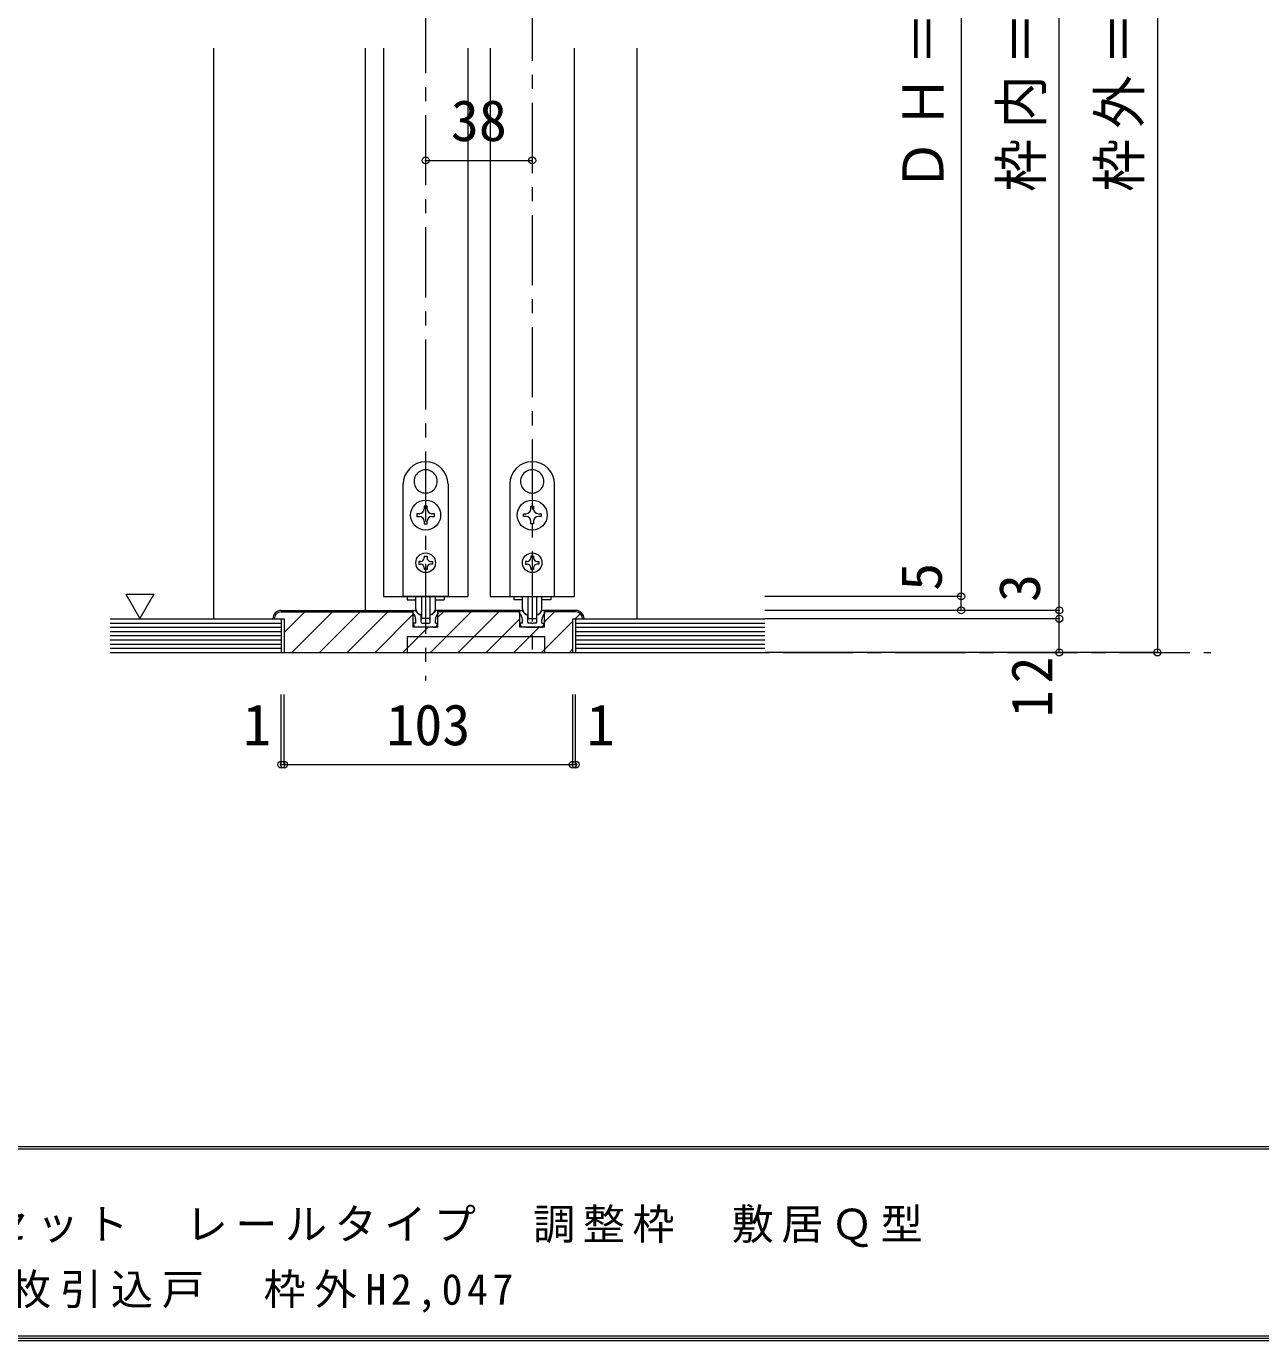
# Model space of a CAD drawing. Units: millimetres at full size, sheet at 1:5. Extents: x -957 to 993, y -689 to 708.
# Drawn here: x -542.2 to -102, y -689.1 to -220.3 of the extents above; entities that cross this region are included whole.
import ezdxf
from ezdxf.enums import TextEntityAlignment as Align

# ---------------------------------------------------------------- set-up
doc = ezdxf.new("R2010")
doc.units = ezdxf.units.MM
doc.header["$LTSCALE"] = 5
doc.header["$PDMODE"] = 32
doc.header["$PDSIZE"] = 2.5
doc.linetypes.add('CHAIN1', pattern=[8, 5, -1, 1, -1])
doc.layers.add('0-B_寸法', color=7, linetype='Continuous', lineweight=9)
doc.layers.add('F-1_枠', color=6, linetype='Continuous', lineweight=9)
doc.styles.add('ＭＳ ゴシック', font='')
doc.styles.get('ＭＳ ゴシック').set_extended_font_data('MS Gothic')

msp = doc.modelspace()

# ---------------------------------------------------------------- linework, layer by layer
at = {"layer": '0-B_寸法', "linetype": 'CHAIN1'}
for p, q in [((-399.791, 68.058), (-399.791, -453.593)), ((-361.791, -7.593), (-361.791, -443.594)), ((-512.291, -443.593), (-119.791, -443.593))]:
    msp.add_line(p, q, dxfattribs=at)
at = {"layer": '0-B_寸法'}
for p, q in [((-173.791, -428.593), (-173.791, 6.407)), ((-138.791, 6.407), (-138.791, -443.593)), ((-475.291, -431.594), (-475.291, -228.094)), ((-421.291, -428.593), (-421.291, -228.094)), ((-414.791, -228.094), (-414.791, -423.593)), ((-384.791, -228.094), (-384.791, -423.593)), ((-376.791, -228.094), (-376.791, -423.593)), ((-346.791, -228.094), (-346.791, -423.593)), ((-324.291, -431.594), (-324.291, -228.094)), ((-399.89, -378.445), (-399.791, -378.543)), ((-399.692, -378.445), (-399.791, -378.543)), ((-361.89, -378.445), (-361.791, -378.543)), ((-361.692, -378.445), (-361.791, -378.543)), ((-407.791, -423.593), (-407.791, -383.593)), ((-391.791, -383.593), (-391.791, -423.593)), ((-369.791, -383.593), (-369.791, -423.593)), ((-353.791, -423.593), (-353.791, -383.593)), ((-403.434, -384.582), (-403.299, -384.618)), ((-403.335, -384.753), (-403.299, -384.618)), ((-396.149, -384.582), (-396.284, -384.618)), ((-396.248, -384.753), (-396.284, -384.618)), ((-365.434, -384.582), (-365.299, -384.618)), ((-365.335, -384.753), (-365.299, -384.618)), ((-358.149, -384.582), (-358.284, -384.618)), ((-358.248, -384.753), (-358.284, -384.618)), ((-400.291, -391.443), (-400.291, -392.393)), ((-399.291, -391.443), (-400.291, -391.443)), ((-399.291, -392.393), (-399.291, -391.443)), ((-362.291, -392.393), (-362.291, -391.443)), ((-362.291, -391.443), (-361.291, -391.443)), ((-361.291, -391.443), (-361.291, -392.393)), ((-401.991, -394.093), (-402.941, -394.093)), ((-402.941, -394.093), (-402.941, -395.093)), ((-402.941, -395.093), (-401.991, -395.093)), ((-399.291, -397.743), (-399.291, -396.793)), ((-396.641, -394.093), (-397.591, -394.093)), ((-397.591, -395.093), (-396.641, -395.093)), ((-396.641, -395.093), (-396.641, -394.093)), ((-364.941, -394.093), (-363.991, -394.093)), ((-364.941, -395.093), (-364.941, -394.093)), ((-363.991, -395.093), (-364.941, -395.093)), ((-362.291, -397.743), (-362.291, -396.793)), ((-359.591, -394.093), (-358.641, -394.093)), ((-358.641, -395.093), (-359.591, -395.093)), ((-358.641, -394.093), (-358.641, -395.093)), ((-401.591, -411.093), (-402.191, -411.093)), ((-402.191, -411.093), (-402.191, -412.093)), ((-402.191, -412.093), (-401.591, -412.093)), ((-400.291, -409.193), (-399.291, -409.193)), ((-400.291, -409.193), (-400.291, -409.793)), ((-399.291, -409.193), (-399.291, -409.793)), ((-397.991, -411.093), (-397.391, -411.093)), ((-363.591, -411.093), (-364.191, -411.093)), ((-362.291, -409.193), (-362.291, -409.793)), ((-361.291, -409.193), (-362.291, -409.193)), ((-361.291, -409.193), (-361.291, -409.793)), ((-359.991, -411.093), (-359.391, -411.093)), ((-359.391, -412.093), (-359.991, -412.093)), ((-359.391, -411.093), (-359.391, -412.093)), ((-400.291, -413.393), (-400.291, -413.993)), ((-399.291, -413.993), (-400.291, -413.993)), ((-399.291, -413.393), (-399.291, -413.993)), ((-362.291, -413.393), (-362.291, -413.993)), ((-362.291, -413.993), (-361.291, -413.993)), ((-361.291, -413.393), (-361.291, -413.993)), ((-506.727, -422.78), (-496.727, -422.78)), ((-506.727, -422.78), (-501.727, -431.44)), ((-496.727, -422.78), (-501.727, -431.44)), ((-414.791, -423.593), (-384.791, -423.593)), ((-391.791, -423.593), (-407.791, -423.593)), ((-406.391, -423.593), (-406.391, -424.793)), ((-406.391, -424.793), (-403.259, -424.793)), ((-403.291, -428.015), (-403.291, -423.593)), ((-401.291, -423.593), (-401.291, -431.215)), ((-398.291, -423.593), (-398.291, -431.215)), ((-396.324, -424.793), (-393.191, -424.793)), ((-396.291, -428.015), (-396.291, -423.593)), ((-393.191, -423.593), (-393.191, -424.793)), ((-376.791, -423.593), (-346.791, -423.593)), ((-369.791, -423.593), (-353.791, -423.593)), ((-368.391, -423.593), (-368.391, -424.793)), ((-365.259, -424.793), (-368.391, -424.793)), ((-365.291, -428.015), (-365.291, -423.593)), ((-363.291, -423.593), (-363.291, -431.215)), ((-360.291, -423.593), (-360.291, -431.215)), ((-355.191, -424.793), (-358.324, -424.793)), ((-358.291, -428.015), (-358.291, -423.593)), ((-355.191, -423.593), (-355.191, -424.793)), ((-208.791, -428.594), (-208.791, -423.594)), ((-451.291, -428.593), (-404.191, -428.593)), ((-451.291, -429.093), (-404.191, -429.093)), ((-450.291, -436.45), (-442.934, -429.093)), ((-447.535, -443.593), (-433.035, -429.093)), ((-437.635, -443.593), (-423.135, -429.093)), ((-427.736, -443.593), (-413.236, -429.093)), ((-417.836, -443.593), (-404.191, -429.948)), ((-404.291, -428.593), (-403.748, -428.593)), ((-404.291, -429.593), (-404.291, -428.593)), ((-404.191, -434.593), (-404.191, -428.593)), ((-402.129, -430.006), (-403.395, -428.74)), ((-401.917, -430.093), (-401.591, -430.093)), ((-401.391, -432.793), (-401.391, -430.293)), ((-398.191, -432.793), (-398.191, -430.293)), ((-398.037, -443.593), (-383.537, -429.093)), ((-397.666, -430.093), (-397.991, -430.093)), ((-397.453, -430.006), (-396.188, -428.74)), ((-395.391, -434.593), (-395.391, -428.593)), ((-366.191, -428.593), (-395.391, -428.593)), ((-366.191, -429.093), (-395.391, -429.093)), ((-395.391, -431.048), (-393.437, -429.093)), ((-388.138, -443.593), (-373.638, -429.093)), ((-366.191, -434.593), (-366.191, -428.593)), ((-364.129, -430.006), (-365.395, -428.74)), ((-363.917, -430.093), (-363.591, -430.093)), ((-363.391, -432.793), (-363.391, -430.293)), ((-360.191, -432.793), (-360.191, -430.293)), ((-359.666, -430.093), (-359.991, -430.093)), ((-359.453, -430.006), (-358.188, -428.74)), ((-357.291, -428.593), (-357.834, -428.593)), ((-357.391, -434.593), (-357.391, -428.593)), ((-346.291, -428.593), (-357.391, -428.593)), ((-357.391, -432.646), (-353.839, -429.093)), ((-346.291, -429.093), (-357.391, -429.093)), ((-357.291, -429.593), (-357.291, -428.593)), ((-346.439, -431.593), (-344.599, -429.753)), ((-173.791, -428.593), (-278.791, -428.593)), ((-208.791, -428.594), (-278.791, -428.594)), ((-173.791, -431.593), (-173.791, -428.593)), ((-512.291, -431.594), (-451.291, -431.594)), ((-512.291, -433.094), (-451.291, -433.094)), ((-512.291, -434.594), (-451.291, -434.594)), ((-451.291, -431.594), (-451.291, -443.593)), ((-407.937, -443.593), (-398.937, -434.593)), ((-395.391, -434.593), (-404.191, -434.593)), ((-403.591, -434.593), (-404.077, -433.367)), ((-403.291, -433.093), (-403.891, -433.093)), ((-402.491, -434.593), (-403.591, -434.593)), ((-403.291, -433.093), (-403.291, -431.829)), ((-402.491, -434.593), (-402.291, -434.393)), ((-402.291, -434.393), (-402.091, -434.593)), ((-397.491, -434.593), (-402.091, -434.593)), ((-398.591, -431.515), (-400.991, -431.515)), ((-399.791, -433.393), (-399.491, -433.093)), ((-399.491, -433.093), (-398.491, -433.093)), ((-397.291, -434.393), (-397.491, -434.593)), ((-397.091, -434.593), (-397.291, -434.393)), ((-397.091, -434.593), (-395.991, -434.593)), ((-396.291, -433.093), (-396.291, -431.829)), ((-396.291, -433.093), (-395.691, -433.093)), ((-395.991, -434.593), (-395.505, -433.367)), ((-378.238, -443.593), (-366.191, -431.546)), ((-368.339, -443.593), (-359.339, -434.593)), ((-357.391, -434.593), (-366.191, -434.593)), ((-365.591, -434.593), (-366.077, -433.367)), ((-365.291, -433.093), (-365.891, -433.093)), ((-364.491, -434.593), (-365.591, -434.593)), ((-365.291, -433.093), (-365.291, -431.829)), ((-364.491, -434.593), (-364.291, -434.393)), ((-364.291, -434.393), (-364.091, -434.593)), ((-364.091, -434.593), (-359.491, -434.593)), ((-362.091, -433.093), (-363.091, -433.093)), ((-362.991, -431.515), (-360.591, -431.515)), ((-361.791, -433.393), (-362.091, -433.093)), ((-359.291, -434.393), (-359.491, -434.593)), ((-359.091, -434.593), (-359.291, -434.393)), ((-359.091, -434.593), (-357.991, -434.593)), ((-358.439, -443.593), (-347.291, -432.445)), ((-358.291, -433.093), (-358.291, -431.829)), ((-358.291, -433.093), (-357.691, -433.093)), ((-357.991, -434.593), (-357.505, -433.367)), ((-347.291, -431.593), (-343.291, -431.593)), ((-347.291, -443.593), (-347.291, -431.593)), ((-346.291, -431.594), (-278.791, -431.594)), ((-346.291, -431.594), (-346.291, -443.593)), ((-346.291, -433.094), (-278.791, -433.094)), ((-346.291, -434.594), (-278.791, -434.594)), ((-173.791, -431.593), (-278.791, -431.593)), ((-173.791, -443.593), (-173.791, -431.593)), ((-512.291, -436.094), (-451.291, -436.094)), ((-512.291, -437.594), (-451.291, -437.594)), ((-512.291, -439.094), (-451.291, -439.094)), ((-512.291, -440.594), (-451.291, -440.594)), ((-357.291, -443.593), (-357.291, -437.893)), ((-346.291, -436.094), (-278.791, -436.094)), ((-346.291, -437.594), (-278.791, -437.594)), ((-346.291, -439.094), (-278.791, -439.094)), ((-346.291, -440.594), (-278.791, -440.594)), ((-512.291, -442.094), (-451.291, -442.094)), ((-512.291, -443.594), (-278.791, -443.594)), ((-450.291, -443.593), (-347.291, -443.593)), ((-348.54, -443.593), (-347.291, -442.345)), ((-346.291, -442.094), (-278.791, -442.094)), ((-138.791, -443.593), (-278.791, -443.593))]:
    msp.add_line(p, q, dxfattribs=at)
at = {"layer": '0-B_寸法', "color": 4}
for p, q in [((-399.791, -268.094), (-361.791, -268.094)), ((-451.291, -483.593), (-451.291, -458.593)), ((-450.291, -483.593), (-450.291, -458.593)), ((-347.291, -483.593), (-347.291, -458.593)), ((-346.291, -483.593), (-346.291, -458.593)), ((-451.291, -483.593), (-450.291, -483.593)), ((-450.291, -483.593), (-347.291, -483.593)), ((-347.291, -483.593), (-346.291, -483.593))]:
    msp.add_line(p, q, dxfattribs=at)
at = {"layer": '0-B_寸法'}
for points in [[(-208.791, -23.593), (-208.791, -423.594), (-278.791, -423.594)], [(-400.291, -396.793), (-400.291, -397.743), (-399.291, -397.743)], [(-361.291, -396.793), (-361.291, -397.743), (-362.291, -397.743)], [(-397.391, -411.093), (-397.391, -412.093), (-397.991, -412.093)], [(-364.191, -411.093), (-364.191, -412.093), (-363.591, -412.093)], [(-395.291, -429.593), (-395.291, -428.593), (-395.834, -428.593)], [(-366.291, -429.593), (-366.291, -428.593), (-365.748, -428.593)], [(-454.291, -431.593), (-450.291, -431.593), (-450.291, -443.593)], [(-401.091, -433.093), (-400.091, -433.093), (-399.791, -433.393)], [(-360.491, -433.093), (-361.491, -433.093), (-361.791, -433.393)], [(-406.291, -443.593), (-406.291, -437.893), (-357.291, -437.893)]]:
    msp.add_lwpolyline(points, dxfattribs=at)
for centre, radius in [((-399.791, -394.593), 5.35), ((-361.791, -394.593), 5.35), ((-399.791, -411.593), 3.5), ((-361.791, -411.593), 3.5)]:
    msp.add_circle(centre, radius, dxfattribs=at)
for centre, radius, start, end in [((-399.791, -383.593), 8, 0, 180), ((-399.791, -382.593), 4.15, 91.3645, 208.6355), ((-399.791, -382.593), 4.15, 331.3645, 88.6355), ((-361.791, -383.593), 8, 0, 180), ((-361.791, -382.593), 4.15, 91.3645, 208.6355), ((-361.791, -382.593), 4.15, 331.3645, 88.6355), ((-399.791, -382.593), 4.15, 211.3645, 328.6355), ((-361.791, -382.593), 4.15, 211.3645, 328.6355), ((-401.991, -392.393), 1.7, 270, 0), ((-397.591, -392.393), 1.7, 180, 270), ((-363.991, -392.393), 1.7, 270, 0), ((-359.591, -392.393), 1.7, 180, 270), ((-401.991, -396.793), 1.7, 0, 90), ((-397.591, -396.793), 1.7, 90, 180), ((-363.991, -396.793), 1.7, 0, 90), ((-359.591, -396.793), 1.7, 90, 180), ((-401.591, -409.793), 1.3, 270, 0), ((-401.591, -413.393), 1.3, 0, 90), ((-397.991, -409.793), 1.3, 180, 270), ((-397.991, -413.393), 1.3, 90, 180), ((-363.591, -409.793), 1.3, 270, 0), ((-363.591, -413.393), 1.3, 0, 90), ((-359.991, -409.793), 1.3, 180, 270), ((-359.991, -413.393), 1.3, 90, 180), ((-451.291, -431.593), 3, 90, 180), ((-451.291, -431.593), 2.5, 90, 180), ((-406.291, -431.829), 3, 0, 48.19), ((-403.748, -429.093), 0.5, 45, 90), ((-401.291, -428.015), 2, 180, 264.78409), ((-401.917, -429.793), 0.3, 225, 270), ((-401.591, -430.293), 0.2, 0, 90), ((-401.491, -430.206), 0.2, 0, 84.78409), ((-400.991, -431.215), 0.3, 180, 270), ((-398.591, -431.215), 0.3, 270, 0), ((-398.091, -430.206), 0.2, 95.21591, 180), ((-397.991, -430.293), 0.2, 90, 180), ((-398.291, -428.015), 2, 275.21591, 0), ((-397.666, -429.793), 0.3, 270, 315), ((-393.291, -431.829), 3, 131.81, 180), ((-395.834, -429.093), 0.5, 90, 135), ((-368.291, -431.829), 3, 0, 48.19), ((-365.748, -429.093), 0.5, 45, 90), ((-363.291, -428.015), 2, 180, 264.78409), ((-363.917, -429.793), 0.3, 225, 270), ((-363.591, -430.293), 0.2, 360, 90), ((-363.491, -430.206), 0.2, 0, 84.78409), ((-362.991, -431.215), 0.3, 180, 270), ((-360.591, -431.215), 0.3, 270, 0), ((-360.091, -430.206), 0.2, 95.21591, 180), ((-359.991, -430.293), 0.2, 90, 180), ((-360.291, -428.015), 2, 275.21591, 0), ((-359.666, -429.793), 0.3, 270, 315), ((-355.291, -431.829), 3, 131.81, 180), ((-357.834, -429.093), 0.5, 90, 135), ((-346.291, -431.593), 3, 0, 90), ((-346.291, -431.593), 2.5, 0, 90), ((-403.891, -433.293), 0.2, 90, 201.616), ((-401.091, -432.793), 0.3, 180, 270), ((-398.491, -432.793), 0.3, 270, 0), ((-395.691, -433.293), 0.2, 338.384, 90), ((-365.891, -433.293), 0.2, 90, 201.616), ((-363.091, -432.793), 0.3, 180, 270), ((-360.491, -432.793), 0.3, 270, 360), ((-357.691, -433.293), 0.2, 338.384, 90)]:
    msp.add_arc(centre, radius, start, end, dxfattribs=at)
for p in [(-399.791, -268.094), (-361.791, -268.094), (-208.791, -423.594), (-208.791, -428.594), (-173.791, -428.593), (-173.791, -431.593), (-173.791, -443.593), (-138.791, -443.593), (-451.291, -483.593), (-450.291, -483.593), (-347.291, -483.593), (-346.291, -483.593)]:
    msp.add_point(p, dxfattribs=at)
at = {"layer": 'F-1_枠'}
for p, q in [((992.782, -619.898), (-957.218, -619.898)), ((992.782, -620.731), (-957.218, -620.731)), ((992.782, -687.398), (-957.218, -687.398)), ((992.782, -688.231), (-957.218, -688.231)), ((992.782, -689.065), (-957.218, -689.065))]:
    msp.add_line(p, q, dxfattribs=at)

# ---------------------------------------------------------------- texts
at = {"layer": '0-B_寸法', "style": 'ＭＳ ゴシック'}
for s, p in [('38', (-390.791, -265.594)), ('1', (-464.892, -481.093)), ('103', (-413.791, -481.093)), ('1', (-342.354, -481.093))]:
    msp.add_text(s, height=14.66, dxfattribs=at).set_placement(p, align=Align.BOTTOM_LEFT)
for s, p in [('5', (-211.291, -421.594)), ('3', (-176.291, -425.593))]:
    msp.add_text(s, height=14.66, rotation=90, dxfattribs=at).set_placement(p, align=Align.BOTTOM_LEFT)
at = {"layer": '0-B_寸法', "char_height": 14.66, "attachment_point": 7, "rotation": 90, "style": 'ＭＳ ゴシック'}
for s, insert in [('\\T1.19;\\W0.95;ＤＨ＝1,983', (-211.291, -279.344)), ('\\T1.19;\\W0.95;枠内＝2,002', (-176.291, -279.344)), ('\\T1.19;\\W0.95;枠外＝2,047', (-141.291, -279.344)), ('\\T1.27;\\W0.95;12', (-176.291, -466.637))]:
    msp.add_mtext(s, dxfattribs=dict(at, insert=insert))
at = {"layer": '0-B_寸法', "char_height": 11, "attachment_point": 7, "style": 'ＭＳ ゴシック'}
for s, insert in [('\\T1.18;ピノアース\u3000H20Ｌ字開口納まり枠セット\u3000レールタイプ\u3000調整枠\u3000敷居Ｑ型', (-830.551, -655.731)), ('\\T1.21;【L】片引戸＋【R】２枚引込戸\u3000枠外H2,047', (-729.845, -679.065))]:
    msp.add_mtext(s, dxfattribs=dict(at, insert=insert))

doc.saveas('drawing.dxf')
